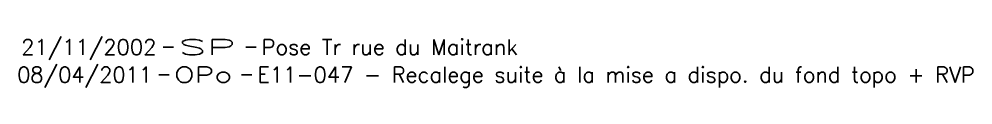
# Model space of a CAD drawing. Header units: millimetres. Extents: x 254439 to 254987, y 43510 to 44000.
# Drawn here: x 254941.04 to 254987.36, y 43987.19 to 43989.67 of the extents above; entities that cross this region are included whole.
import ezdxf
from ezdxf.enums import TextEntityAlignment as Align

# ---------------------------------------------------------------- set-up
doc = ezdxf.new("R2010")
doc.units = ezdxf.units.MM
doc.header["$MEASUREMENT"] = 0
doc.layers.get('0').update_dxf_attribs({"linetype": 'CONTINUOUS'})
doc.layers.add('S_910', color=7, linetype='CONTINUOUS', plot=False)
doc.styles.get("Standard").update_dxf_attribs({"font": 'romans.shx', "width": 0.85})

# ---------------------------------------------------------------- blocks, each defined once
blk = doc.blocks.new('GIS_MODF')
at = {"color": 0, "linetype": 'Continuous', "flags": 128}
for points in [[(-2.257, -0.012), (-1.757, -0.012)], [(1.758, -0.012), (2.258, -0.012)]]:
    blk.add_lwpolyline(points, dxfattribs=at)
at = {"color": 0, "linetype": 'Continuous'}
blk.add_attdef('DATE', text='', height=0.75, dxfattribs=at).set_placement((-2.583, -0.387), align=Align.RIGHT)
at = {"color": 0, "linetype": 'Continuous', "width": 3.590909}
blk.add_attdef('USER', text='', height=0.75, dxfattribs=at).set_placement((-1.516, -0.387), (1.306, -0.387), align=Align.FIT)
at = {"color": 0, "linetype": 'Continuous'}
blk.add_attdef('DESC', (2.528, -0.387), '', height=0.75, dxfattribs=at)

msp = doc.modelspace()

# ---------------------------------------------------------------- block references
at = {"layer": 'S_910'}
ref = msp.add_blockref('GIS_MODF', (254950.292, 43989.164), dxfattribs=at)
ref.add_attrib('DATE', '21/11/2002', dxfattribs={"layer": '0', "color": 0, "linetype": 'Continuous', "height": 0.75}).set_placement((254947.71, 43988.777), align=Align.RIGHT)
ref.add_attrib('USER', 'SP', dxfattribs={"layer": '0', "color": 0, "linetype": 'Continuous', "height": 0.75, "width": 2.078947}).set_placement((254948.777, 43988.777), (254951.598, 43988.777), align=Align.FIT)
ref.add_attrib('DESC', 'Pose Tr rue du Maitrank', (254952.82, 43988.777), dxfattribs={"layer": '0', "color": 0, "linetype": 'Continuous', "height": 0.75})
ref = msp.add_blockref('GIS_MODF', (254950.088, 43987.823), dxfattribs=at)
ref.add_attrib('DATE', '08/04/2011', dxfattribs={"layer": '0', "color": 0, "linetype": 'Continuous', "height": 0.75}).set_placement((254947.505, 43987.437), align=Align.RIGHT)
ref.add_attrib('USER', 'OPo', dxfattribs={"layer": '0', "color": 0, "linetype": 'Continuous', "height": 0.75, "width": 1.338983}).set_placement((254948.572, 43987.437), (254951.393, 43987.437), align=Align.FIT)
ref.add_attrib('DESC', 'E11-047 - Recalege suite à la mise a dispo. du fond topo + RVP', (254952.616, 43987.437), dxfattribs={"layer": '0', "color": 0, "linetype": 'Continuous', "height": 0.75})

doc.saveas('drawing.dxf')
